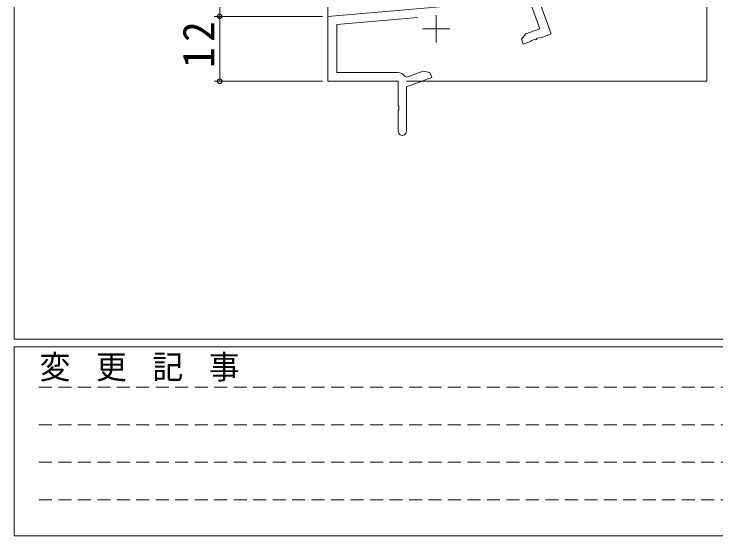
# Model space of a CAD drawing. Units: millimetres, scale not verified. Extents: x -594 to 199, y -420 to 144.
# Drawn here: x -591.2 to -461.5, y -420 to -323.5 of the extents above; entities that cross this region are included whole.
import ezdxf

# ---------------------------------------------------------------- set-up
doc = ezdxf.new("R2010")
doc.units = ezdxf.units.MM
doc.header["$LTSCALE"] = 2
doc.linetypes.add('DASHED1', pattern=[1.8, 1.2, -0.6])
for name, color, linetype, lineweight in [('0-1_YKK_ZWAK', 7, 'Continuous', 9), ('0-3_YKK_11', 7, 'Continuous', 9), ('0-4_YKK_12', 2, 'Continuous', 9), ('0-7_YKK_D', 6, 'Continuous', 9)]:
    doc.layers.add(name, color=color, linetype=linetype, lineweight=lineweight)
doc.styles.add('ＭＳ ゴシック', font='')
doc.styles.get('ＭＳ ゴシック').set_extended_font_data('MS Gothic')

msp = doc.modelspace()

# ---------------------------------------------------------------- linework, layer by layer
at = {"layer": '0-1_YKK_ZWAK'}
for p, q in [((-591.2, -383.6), (-591.2, 141.4)), ((178.8, -383.6), (-591.2, -383.6)), ((-591.2, -420), (-591.2, -385)), ((141, -385), (-591.2, -385)), ((-591.2, -420), (141, -420))]:
    msp.add_line(p, q, dxfattribs=at)
at = {"layer": '0-1_YKK_ZWAK', "linetype": 'DASHED1'}
for p, q in [((-586.601, -392.512), (-338.409, -392.512)), ((-586.601, -399.441), (-338.409, -399.441)), ((-586.601, -406.37), (-338.409, -406.37)), ((-586.601, -413.298), (-338.409, -413.298))]:
    msp.add_line(p, q, dxfattribs=at)
at = {"layer": '0-3_YKK_11'}
for p, q in [((-494.507, -320.05), (-491.911, -327.182)), ((-533.192, -323.93), (-497.576, -320.814)), ((-494, -326.208), (-495.604, -321.801)), ((-533.192, -335.93), (-533.192, -323.93)), ((-516.562, -324.111), (-531.562, -325.423)), ((-516.562, -324.111), (-531.562, -325.423)), ((-513.192, -323.73), (-513.192, -328.73)), ((-531.562, -325.423), (-531.562, -334.3)), ((-515.692, -326.23), (-510.692, -326.23)), ((-496.611, -327.158), (-494, -326.208)), ((-497.421, -328.124), (-496.611, -327.158)), ((-497.079, -329.063), (-497.421, -328.124)), ((-494.983, -328.172), (-495.499, -328.36)), ((-494.769, -328.222), (-494.983, -328.172)), ((-494.56, -328.018), (-494.691, -328.194)), ((-494.043, -327.83), (-494.56, -328.018)), ((-493.83, -327.88), (-494.043, -327.83)), ((-491.911, -327.182), (-493.83, -327.88)), ((-495.631, -328.536), (-497.079, -329.063)), ((-495.499, -328.36), (-495.631, -328.536)), ((-494.691, -328.194), (-494.769, -328.222)), ((-531.562, -334.3), (-520.292, -334.3)), ((-518.589, -335.158), (-515.577, -334.061)), ((-515.577, -334.061), (-514.336, -334.28)), ((-514.336, -334.28), (-513.994, -335.22)), ((-520.192, -335.93), (-533.192, -335.93)), ((-520.192, -340.471), (-520.192, -335.93)), ((-518.945, -335.037), (-518.589, -335.158)), ((-513.994, -335.22), (-518.692, -336.93)), ((-518.692, -336.93), (-518.692, -345.18)), ((-520.072, -340.655), (-520.192, -340.471)), ((-520.072, -341.205), (-520.072, -340.655)), ((-520.192, -341.388), (-520.072, -341.205)), ((-520.192, -345.18), (-520.192, -341.388))]:
    msp.add_line(p, q, dxfattribs=at)
for centre, radius, start, end in [((-520.292, -335.9), 1.6, 32.61272, 90), ((-519.442, -345.18), 0.75, 179.99998, 0)]:
    msp.add_arc(centre, radius, start, end, dxfattribs=at)
at = {"layer": '0-4_YKK_12'}
for p, q in [((-533.192, -143.93), (-533.192, -335.93)), ((-463.192, -143.93), (-463.192, -335.93)), ((-533.192, -335.93), (-520.492, -335.93)), ((-518.692, -335.93), (-463.192, -335.93))]:
    msp.add_line(p, q, dxfattribs=at)
at = {"layer": '0-7_YKK_D'}
for p, q in [((-553.192, -323.93), (-553.192, -310.93)), ((-534.192, -323.93), (-554.192, -323.93)), ((-534.192, -323.93), (-554.192, -323.93)), ((-553.192, -323.93), (-553.192, -335.93)), ((-534.192, -335.93), (-554.192, -335.93))]:
    msp.add_line(p, q, dxfattribs=at)
for centre in [(-553.192, -323.93), (-553.192, -323.93), (-553.192, -335.93)]:
    msp.add_circle(centre, 0.425, dxfattribs=at)

# ---------------------------------------------------------------- texts
at = {"layer": '0-1_YKK_ZWAK', "insert": (-586.486, -391.447), "char_height": 4.399, "attachment_point": 7, "style": 'ＭＳ ゴシック'}
msp.add_mtext('\\T1.22;\\W0.95;変\\~更\\~記\\~事', dxfattribs=at)
at = {"layer": '0-7_YKK_D', "color": 7, "insert": (-554.192, -333.45), "char_height": 5.865, "attachment_point": 7, "rotation": 90, "style": 'ＭＳ ゴシック'}
msp.add_mtext('\\T1.27;\\W0.95;12', dxfattribs=at)

doc.saveas('drawing.dxf')
